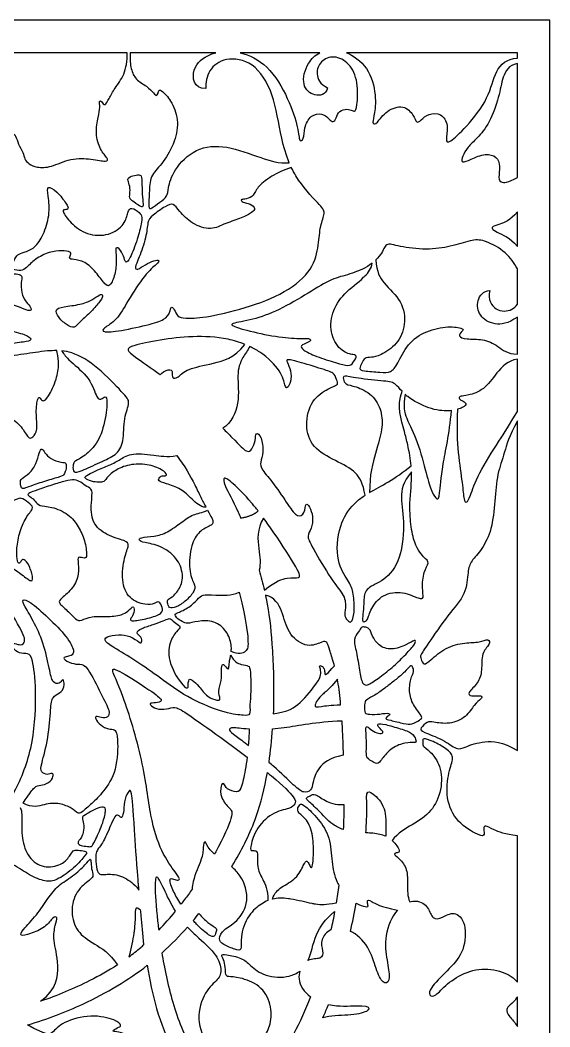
# Model space of a CAD drawing. Header units: millimetres. Extents: x -136 to 133, y -85 to 93.
# Drawn here: x 73.7 to 133.3, y -20.5 to 92.8 of the extents above; entities that cross this region are included whole.
import ezdxf

# ---------------------------------------------------------------- set-up
doc = ezdxf.new("R2010")
doc.units = ezdxf.units.MM
doc.header["$MEASUREMENT"] = 0
doc.layers.add('Default', color=18, linetype='Continuous')

msp = doc.modelspace()

# ---------------------------------------------------------------- linework, layer by layer
at = {"layer": 'Default', "color": 5}
for p, q in [((133.33, 92.79), (-136.32, 92.79)), ((133.33, -72.74), (133.33, 92.79)), ((85.73, 89.12), (72.18, 89.12)), ((95.71, 89.12), (86.1, 89.12)), ((107.43, 89.12), (98.48, 89.12)), ((129.67, 89.12), (110.45, 89.12)), ((129.67, 88.5), (129.67, 89.12)), ((129.67, 75.08), (129.67, 87.9)), ((129.67, 67.34), (129.67, 71.23)), ((129.67, 60.83), (129.67, 64.8)), ((129.67, 55.23), (129.67, 59.39)), ((129.67, 48.77), (129.67, 54.66)), ((129.67, 10.65), (129.67, 47.71)), ((129.67, -15.44), (129.67, 1.05)), ((129.67, -20.43), (129.67, -17.07))]:
    msp.add_line(p, q, dxfattribs=at)
msp.add_arc((92.43, 17.86), 0.199, 223.3035, 4.4498, dxfattribs=at)
for points, degree in [([(72.18, 89.12), (70.27, 87.38), (68.31, 84.58), (67.51, 79.41), (66.89, 76.49), (65.4, 74.15), (64.28, 73.47), (64.8, 72.44), (65.11, 71.28), (64.72, 69.81), (64.31, 69.04), (64.31, 67.72), (64.34, 66.91), (64.92, 67.34), (66.25, 68.78), (67.94, 69), (69.11, 68.45), (69.55, 67.9), (69.92, 68.22), (69.53, 69.07), (69.2, 70.91), (69.45, 73.16), (70.36, 74.17), (70.55, 75.13), (70.85, 74.92), (71.17, 74.29), (71.51, 74.76), (71.5, 76.38), (72.59, 77.91), (72.73, 80.23), (73.22, 79.84), (73.47, 78.84), (74.06, 77.85), (74.18, 77.17), (74.62, 76.62), (75.56, 76.18), (77.09, 76.18), (79.4, 77.31), (81.77, 77.19), (83.55, 76.78), (83.62, 77.22), (82.69, 78.12), (82.12, 80.06), (82.53, 82), (82.71, 83.01), (82.57, 83.78), (82.87, 83.67), (83.22, 83.05), (83.69, 83.93), (84.31, 85.1), (85.47, 86.56), (85.78, 88.18), (85.73, 89.12)], 3), ([(129.67, 87.9), (128.69, 87.73), (127.96, 86.36), (127.66, 84.27), (126.57, 81.16), (125.08, 79.41), (124.05, 78.53), (123.46, 77.4), (123.33, 76.78), (123.98, 76.87), (125.7, 77.76), (127.17, 77.64), (127.75, 76.71), (127.57, 75.32), (127.62, 74.42), (128.61, 74.48), (129.67, 75.08)], 3), ([(104.22, 76.22), (103.37, 75.95), (102.62, 75.58), (102.04, 75.23)], 3), ([(85.94, 74.43), (86.01, 74.2), (86.12, 73.64), (85.98, 72.85), (86.12, 72.55), (87.29, 71.79), (87.57, 71.72), (87.51, 72.47), (87.39, 73.95), (87.43, 75.28), (87.15, 75.4), (86.37, 75.33), (85.72, 74.99), (85.87, 74.65), (85.94, 74.43)], 3), ([(75.45, 65.88), (75.89, 66.19), (76.98, 66.76), (78.45, 66.89), (79.47, 66.72), (79.42, 66.45), (79.11, 65.86), (79.91, 65.91), (81.33, 65.47), (82.55, 64.03), (83.38, 62.85), (83.9, 62.87), (84.46, 64.39), (84.58, 66.03), (84.32, 67.43), (85.05, 66.99), (85.42, 65.94), (85.61, 65.44), (86, 65.75), (86.96, 68.25), (87.38, 70.03), (87.44, 70.61), (87.22, 71.13), (86.18, 71.82), (85.79, 71.24), (85.56, 69.85), (83.78, 68.48), (81.15, 68.57), (79.29, 70), (78.35, 71.39), (78.7, 71.46), (79.2, 71.5), (79, 72.04), (77.83, 73.58), (76.66, 74.25), (76.87, 73.19), (77.07, 70.79), (76.32, 68.6), (75.36, 67.09), (74.03, 66.65), (73.39, 66.4), (73.1, 65.96), (72.63, 64.96), (72.75, 64.73), (73.88, 64.56), (74.32, 64.85), (75.01, 65.56), (75.45, 65.88)], 3), ([(129.67, 71.23), (128.89, 70.25), (127.49, 69.75), (126.66, 69.52), (126.99, 69.02), (128.87, 68.33), (129.67, 67.34)], 3), ([(112.47, 63.97), (112.92, 64.4), (113.26, 64.86), (113.34, 65.46)], 3), ([(72.32, 63.6), (72.24, 63.28), (71.99, 62.24), (71.43, 61.21), (71.84, 60.99), (73.36, 60.63), (74.49, 60.1), (75, 60.07), (74.9, 60.56), (74.18, 61.25), (73.74, 62.45), (73.86, 63.61), (73.96, 64.04), (73.5, 64.22), (72.59, 64.31), (72.47, 64.12), (72.4, 63.91), (72.32, 63.6)], 3), ([(80.42, 58.83), (80.72, 59.12), (81.6, 59.85), (82.63, 61.08), (83.12, 61.78), (82.81, 62.07), (82.08, 61.47), (80.94, 60.88), (79.01, 60.59), (77.49, 60.39), (77.99, 59.3), (79.03, 58.4), (79.83, 58.1), (80.12, 58.53), (80.42, 58.83)], 3), ([(70.73, 56.07), (71.23, 56.17), (72.65, 56.41), (74.64, 56.63), (75.05, 56.84), (74.46, 57.4), (72.1, 58.01), (70.62, 58.43), (70.41, 58.11), (69.9, 57.07), (69.42, 56.01), (69.61, 55.79), (70.22, 55.97), (70.73, 56.07)], 3), ([(75.17, 40.48), (75.59, 40.62), (76.77, 41.01), (78.52, 41.5), (78.67, 41.72), (78.89, 42.31), (78.93, 43.04), (78.42, 43), (77.05, 43.42), (76.44, 44.15), (76.14, 44.71), (75.81, 44.21), (75.56, 42.87), (74.75, 41.73), (73.75, 41.19), (73.7, 40.79), (73.81, 40.03), (74.26, 40.13), (74.75, 40.33), (75.17, 40.48)], 3), ([(117.71, 42.67), (117.64, 43.39), (117.51, 44.19), (117.33, 45)], 3), ([(91.32, 43.8), (92.21, 42.67), (92.85, 41.51), (93.36, 40.5)], 3), ([(113.04, 39.65), (114.29, 40.38), (115.89, 41.14), (117.71, 42.67)], 3), ([(75.69, 39.96), (76.13, 40.11), (77.26, 40.5), (78.89, 40.98), (79.84, 41.14), (80.52, 40.84), (81.2, 40.3), (81.91, 40.03), (81.68, 38.64), (81.68, 36.21), (83.42, 34.79), (85.69, 34.21), (86.03, 33.81), (85.41, 32.5), (85.05, 29.69), (85.87, 27.64), (87.9, 26.92), (88.85, 27.14), (89.32, 27.54), (89.75, 26.69), (89.8, 26.05), (88.1, 25.45), (86.29, 25.16), (85.98, 25.32), (86.52, 25.92), (86.56, 26.83), (86.29, 26.8), (85.38, 25.82), (83.61, 25.67), (81.69, 25.78), (80.51, 25.2), (80.02, 25.25), (79.02, 26.41), (77.91, 27.27), (78.24, 27.66), (79.72, 28.91), (80.37, 30.45), (80.18, 32.14), (80.21, 32.46), (80.99, 32.21), (81.25, 32.38), (81.03, 34.3), (80.28, 35.81), (79.27, 37.23), (77.13, 38.13), (75.78, 38.1), (75.42, 38.7), (74.89, 39.17), (74.49, 39.34), (74.66, 39.6), (75.26, 39.81), (75.69, 39.96)], 3), ([(94.79, 37.67), (95, 37.29), (95.16, 37.01), (95.27, 36.79)], 3), ([(98.53, 36.78), (99.79, 36.99), (100.5, 37.57)], 2), ([(100.61, 30.91), (100.83, 30.16), (101.02, 29.41), (101.19, 28.67)], 3), ([(117.1, 21.44), (116.69, 21.02), (115.86, 20.16), (114.1, 18.8), (112.81, 17.9), (112.2, 18), (111.9, 19.57), (111.57, 21.78), (111.15, 23.21), (111.86, 24.04), (112.13, 24.55), (112.41, 24.53), (113.07, 24.42), (113.29, 23.56), (113.99, 22.4), (115.48, 21.85), (117.27, 22.53), (118.2, 23.19), (118.29, 22.71), (117.5, 21.87), (117.1, 21.44)], 3), ([(115, 17.84), (115.34, 18.1), (116.01, 18.62), (117.02, 19.48), (117.65, 20.23), (117.87, 20.12), (118.09, 19.56), (117.63, 18.78), (117.44, 17.03), (117.98, 15.59), (119.11, 14.36), (118.74, 14.09), (117.75, 13.51), (117.07, 13.61), (115.16, 14.09), (114.79, 14.19), (114.96, 14.45), (115.4, 14.64), (115.19, 14.91), (113.86, 14.65), (112.73, 14.73), (112.46, 14.82), (112.46, 16.14), (112.66, 16.32), (113.95, 17.05), (114.66, 17.57), (115, 17.84)], 3), ([(109.41, 18.65), (109.11, 18.27), (108.85, 17.98), (108.64, 17.76)], 3), ([(112.64, 12.6), (112.66, 12.28), (112.69, 11.48), (112.65, 10.09), (112.73, 9.74), (113.83, 9.07), (114.18, 9.28), (115.15, 10.69), (116.76, 11.52), (117.94, 11.52), (118.3, 11.52), (118.25, 11.85), (117.95, 12.59), (116.57, 13.07), (114.69, 13.62), (113.81, 13.69), (114.05, 13.23), (114.66, 12.71), (114.44, 12.51), (113.64, 12.62), (112.92, 13.23), (112.57, 13.43), (112.62, 12.93), (112.64, 12.6)], 3), ([(99.41, 11.2), (99.46, 11.78), (99.5, 12.4), (99.52, 13.03)], 3), ([(110.13, 4.55), (110.13, 3.64), (110.12, 2.7), (110.08, 1.74)], 3), ([(80.52, 0.77), (80.62, 0.92), (80.87, 1.39), (80.87, 2.44), (80.62, 3.1), (80.84, 3.31), (82.27, 4.13), (83.15, 4.37), (83.41, 3.98), (83, 2.36), (82.02, 0.24), (81.73, -0.24), (81.34, -0.17), (80.48, -0.07), (80.16, 0.17), (80.3, 0.52), (80.43, 0.62), (80.52, 0.77)], 3), ([(87.07, -5.09), (87.03, -4.66), (87, -4.25), (86.97, -3.86)], 3), ([(109.58, -4.52), (109.49, -5.19), (109.39, -5.86), (109.28, -6.54)], 3), ([(101.59, -6.25), (101.1, -6.45), (100.6, -6.77), (100.17, -7.16)], 3), ([(103.89, -6.04), (103.25, -5.96), (102.67, -5.95), (102.1, -6.09)], 3), ([(110.88, -9.72), (111.11, -8.7), (111.33, -7.62), (111.52, -6.55)], 3), ([(87.32, -7.95), (87.3, -7.73), (87.28, -7.5), (87.26, -7.28)], 3), ([(89.3, -9.59), (89.95, -8.9), (90.58, -8.18), (91.18, -7.45)], 3), ([(93.18, -8.48), (93.4, -8.22), (93.62, -7.96), (93.83, -7.7)], 3), ([(109.1, -7.49), (108.98, -8.18), (108.84, -8.86), (108.68, -9.54)], 3), ([(87.64, -11.2), (87.52, -10.04), (87.42, -8.96), (87.32, -7.95)], 3), ([(89.68, -12.12), (90.72, -11.19), (91.67, -10.21), (92.54, -9.23)], 3)]:
    msp.add_open_spline(points, degree=degree, dxfattribs=at)
for points, knots in [([(86.1, 89.12), (86.04, 88.35), (86.16, 87.25), (86.66, 86.08), (87.99, 85.37), (88.81, 84.49), (89.05, 84.23), (89.24, 84.53), (89.29, 85), (89.65, 84.85), (90.64, 83.87), (91.62, 81.62), (91.18, 79.16), (89.84, 76.69), (88.35, 75.41), (88.25, 73.67), (88.13, 71.5), (88.41, 71.58), (89.44, 72.29), (90.33, 73.01), (90.31, 73.72), (90.87, 75.89), (93.39, 78.5), (96.88, 78.79), (100.74, 77.28), (102.85, 76.66), (104, 76.73)], [1649.349465, 1649.349465, 1649.349465, 1649.349465, 1651.151374, 1652.953284, 1654.755193, 1656.557103, 1658.359012, 1660.160922, 1661.962831, 1663.764741, 1665.56665, 1667.36856, 1669.170469, 1670.972379, 1672.774288, 1674.576198, 1676.378108, 1678.180017, 1679.981927, 1681.783836, 1683.585746, 1685.387655, 1687.189565, 1688.991474, 1690.793384, 1692.380683, 1692.380683, 1692.380683, 1692.380683]), ([(94.6, 85.1), (93.19, 85.09), (92.88, 87.5), (94.42, 88.7), (95.51, 89.07), (95.71, 89.12)], [1635.516765, 1635.516765, 1635.516765, 1635.516765, 1637.418595, 1639.320426, 1639.736909, 1639.736909, 1639.736909, 1639.736909]), ([(104, 76.73), (103.64, 77.59), (102.94, 80.01), (102.3, 84.7), (99.95, 88.23), (96.73, 88.64), (94.81, 87.25), (94.56, 85.7), (94.6, 85.1)], [1624.570762, 1624.570762, 1624.570762, 1624.570762, 1625.788334, 1627.73402, 1629.679706, 1631.625392, 1633.571079, 1635.516765, 1635.516765, 1635.516765, 1635.516765]), ([(98.48, 89.12), (99.5, 88.87), (101.77, 87.73), (103.97, 83.89), (105.08, 80.46), (105.08, 78.99), (105.67, 79.36), (105.63, 80.65), (106.37, 82.16), (107.74, 82.35), (108.43, 81.73), (108.8, 81.29), (109.25, 81.52), (109.42, 82.44), (110.29, 82.84), (111.04, 82.68), (111.33, 82.44), (111.64, 82.87), (111.8, 85.87), (110.8, 88), (109.02, 88.89), (107.46, 88.22), (106.91, 86.8), (107.44, 85.59), (108.31, 85.18)], [238.987768, 238.987768, 238.987768, 238.987768, 240.686928, 242.588758, 244.490589, 246.392419, 248.29425, 250.19608, 252.097911, 253.999741, 255.901571, 257.803402, 259.705232, 261.607063, 263.508893, 265.410724, 267.312554, 269.214385, 271.116215, 273.018046, 274.919876, 276.821707, 278.723537, 280.625368, 280.625368, 280.625368, 280.625368]), ([(108.31, 85.18), (108.08, 84.35), (106.83, 84.13), (105.29, 85.34), (105.88, 87.86), (106.92, 88.85), (107.43, 89.12)], [280.625368, 280.625368, 280.625368, 280.625368, 282.693753, 284.762139, 286.830525, 288.312404, 288.312404, 288.312404, 288.312404]), ([(110.45, 89.12), (110.52, 89.09), (111.47, 88.67), (113.19, 87.22), (113.85, 83.81), (113.48, 81.8), (113.33, 81.09), (113.81, 81.03), (114.91, 82.69), (116.9, 83.31), (118.07, 82.06), (118.29, 81.13), (118.79, 81.49), (119.63, 82.31), (121.14, 82.34), (121.96, 81.02), (121.56, 79.14), (121.92, 78.89), (123.85, 80.61), (126.58, 84.09), (127.11, 87.2), (128.45, 88.45), (129.67, 88.5)], [247.399542, 247.399542, 247.399542, 247.399542, 247.566815, 249.635201, 251.703586, 253.771972, 255.840358, 257.908743, 259.977129, 262.045514, 264.1139, 266.182286, 268.250671, 270.319057, 272.387442, 274.455828, 276.524214, 278.592599, 280.660985, 282.72937, 284.797756, 286.866142, 286.866142, 286.866142, 286.866142]), ([(102.04, 75.23), (101.85, 75.11), (100.9, 74.49), (100.22, 73.69), (99.88, 72.86), (98.89, 72.62), (98.5, 72.64), (98.66, 72.28), (99.66, 72.15), (100.26, 71.55), (99.85, 71.22), (98.74, 70.5), (96.76, 69.97), (95.25, 69.08), (92.99, 69.83), (91.54, 71.37), (90.94, 72.25), (90.18, 71.94), (88.44, 70.75), (88.04, 70.16), (87.93, 68.42), (87.06, 65.92), (86.52, 64.91), (86.86, 64.63), (87.79, 65.31), (88.81, 65.77), (89.42, 65.85), (89.19, 65.4), (87.8, 64.32), (85.71, 61.06), (84.61, 58.99), (82.94, 58.08), (82.96, 57.68), (84.33, 57.7), (88.25, 58.52), (90.04, 59.09), (90.61, 59.92), (90.64, 60.66), (91.06, 60.3), (91.38, 59.41), (92.18, 59.24), (94.22, 59.24), (99.06, 60.35), (103.7, 62.09), (106.76, 64.76), (107.33, 67.57), (107.44, 69.71), (108.12, 71.17), (107.59, 71.87), (105.24, 74.28), (104.38, 75.89), (104.22, 76.22)], [188.856517, 188.856517, 188.856517, 188.856517, 189.274857, 191.220543, 193.166229, 195.111915, 197.057601, 199.003287, 200.948973, 202.89466, 204.840346, 206.786032, 208.731718, 210.677404, 212.62309, 214.568776, 216.514462, 218.460149, 220.405835, 222.351521, 224.297207, 226.242893, 228.188579, 230.134265, 232.079951, 234.025638, 235.971324, 237.91701, 239.862696, 241.808382, 243.754068, 245.699754, 247.645441, 249.591127, 251.536813, 253.482499, 255.428185, 257.373871, 259.319557, 261.265243, 263.21093, 265.156616, 267.102302, 269.047988, 270.993674, 272.93936, 274.885046, 276.830732, 278.776419, 280.722105, 281.20752, 281.20752, 281.20752, 281.20752]), ([(129.67, 64.8), (129.34, 65.48), (128.28, 66.85), (126.03, 68.04), (124.73, 68.15), (122.49, 67.38), (119.89, 66.91), (116.55, 67.21), (114.84, 67.86), (114.65, 66.89), (114.01, 66.09), (113.75, 65.84)], [1580.244833, 1580.244833, 1580.244833, 1580.244833, 1582.016846, 1584.171098, 1586.32535, 1588.479602, 1590.633854, 1592.788106, 1594.942358, 1597.09661, 1598.140697, 1598.140697, 1598.140697, 1598.140697]), ([(113.75, 65.84), (113.83, 64.43), (114.59, 63.1), (116.81, 61.2), (117.15, 58.49), (116.24, 56.3), (114.14, 54.99), (113.21, 54.83), (112.44, 54.83), (112.19, 54.22), (111.85, 53.53), (112.13, 53.34), (114.39, 53.15), (115.44, 53.12), (116.13, 53.97), (117.26, 56.43), (119.39, 57.89), (121.97, 58.41), (123.73, 58.1), (123.52, 57.85), (122.9, 57.23), (123.87, 56.86), (125.78, 56.96), (127.51, 56.21), (128.55, 55.2), (129.67, 55.23)], [1598.140697, 1598.140697, 1598.140697, 1598.140697, 1599.652721, 1601.416386, 1603.180051, 1604.943717, 1606.707382, 1608.471047, 1610.234712, 1611.998378, 1613.762043, 1615.525708, 1617.289374, 1619.053039, 1620.816704, 1622.58037, 1624.344035, 1626.1077, 1627.871365, 1629.635031, 1631.398696, 1633.162361, 1634.926027, 1636.689692, 1638.453357, 1638.453357, 1638.453357, 1638.453357]), ([(113.34, 65.46), (113.17, 65.33), (112.33, 64.72), (110.43, 64.08), (108.61, 63.67), (105.85, 61.86), (102.33, 59.89), (99.49, 58.95), (96.96, 58.66), (98.19, 58.13), (101.71, 57.28), (104.8, 56.91), (106.41, 57.06), (106.49, 56.65), (105.29, 56.24), (105.28, 55.88), (106.41, 55.16), (108.8, 54.37), (110.55, 53.88), (111.03, 53.98), (111.68, 55.01), (111.32, 55.16), (109.93, 55.37), (108.55, 57.32), (108.71, 59.88), (110.06, 62.08), (111.76, 63.28), (112.44, 63.93), (112.47, 63.97)], [189.194548, 189.194548, 189.194548, 189.194548, 189.781358, 191.935609, 194.089861, 196.244113, 198.398365, 200.552617, 202.706869, 204.861121, 207.015372, 209.169624, 211.323876, 213.478128, 215.63238, 217.786632, 219.940884, 222.095135, 224.249387, 226.403639, 228.557891, 230.712143, 232.866395, 235.020647, 237.174898, 239.32915, 241.483402, 241.609547, 241.609547, 241.609547, 241.609547]), ([(129.67, 59.39), (128.63, 58.63), (126.92, 58.41), (125.32, 59.5), (124.99, 61.25), (125.84, 62.36), (126.56, 62.36)], [1642.614907, 1642.614907, 1642.614907, 1642.614907, 1644.770473, 1647.216933, 1649.663392, 1652.109852, 1652.109852, 1652.109852, 1652.109852]), ([(126.56, 62.36), (126.34, 61.31), (127.12, 60.01), (128.86, 59.97), (129.5, 60.59), (129.67, 60.83)], [1570.98681, 1570.98681, 1570.98681, 1570.98681, 1573.141062, 1575.295314, 1576.266501, 1576.266501, 1576.266501, 1576.266501]), ([(98.98, 56.31), (98.38, 56.55), (96.46, 57.14), (93.05, 57.28), (89.41, 56.83), (86.1, 56.12), (85.74, 55.79), (86, 55.29), (88.02, 53.96), (89.39, 52.96), (89.46, 52.9)], [65.292209, 65.292209, 65.292209, 65.292209, 66.327867, 68.425666, 70.523465, 72.621264, 74.719063, 76.816862, 78.914661, 79.033765, 79.033765, 79.033765, 79.033765]), ([(77.81, 55.62), (77.46, 55.62), (76.22, 55.55), (74.15, 55.19), (71.24, 54.87), (69.54, 54.16), (69.52, 53.67), (69.52, 53.22), (69.51, 52.79), (69.5, 52.35), (69.46, 51.08), (69.33, 49.86), (69.72, 49.47), (70.27, 48.92), (70.52, 48.58), (72.34, 48.34), (73.96, 47.06), (74.62, 45.63), (75.11, 45.84), (75.72, 46.57), (75.42, 48.7), (75.69, 50.47), (75.96, 50.32), (76.26, 49.8), (76.81, 50.25), (77.82, 52.33), (78.02, 53.59), (78.02, 54.12)], [111.210228, 111.210228, 111.210228, 111.210228, 111.600866, 112.600866, 113.600866, 114.600866, 115.600866, 116.600866, 116.600866, 116.600866, 117.600866, 118.600866, 119.600866, 120.600866, 121.600866, 122.600866, 123.600866, 124.600866, 125.600866, 126.600866, 127.600866, 128.600866, 129.600866, 130.600866, 131.600866, 132.600866, 133.457558, 133.457558, 133.457558, 133.457558]), ([(78.02, 54.12), (78.02, 54.21), (78, 54.79), (77.87, 55.3), (77.81, 55.62)], [133.4575585, 133.4575585, 133.4575585, 133.4575585, 133.6008661, 134.4105166, 134.4105166, 134.4105166, 134.4105166]), ([(79.36, 54.42), (79.38, 54.4), (79.94, 53.89), (81.66, 52.56), (82.33, 50.02), (82.96, 50.15), (83.38, 50.63), (83.57, 49.6), (83.03, 46.4), (81.81, 44.34), (80.16, 43.3), (79.74, 43.1), (79.63, 42.71), (79.63, 41.8), (80.42, 42), (82.77, 43.07), (84.54, 43.85), (85.4, 45.2), (85.33, 48.17), (86.17, 49.86), (85.46, 50.62), (82.45, 53.84), (80.06, 55.3), (78.76, 55.55), (78.39, 55.59)], [63.904253, 63.904253, 63.904253, 63.904253, 63.952034, 64.952034, 65.952034, 66.952034, 67.952034, 68.952034, 69.952034, 70.952034, 71.952034, 72.952034, 73.952034, 74.952034, 75.952034, 76.952034, 77.952034, 78.952034, 79.952034, 80.952034, 81.952034, 82.952034, 83.952034, 84.35088, 84.35088, 84.35088, 84.35088]), ([(78.39, 55.59), (78.4, 55.56), (78.61, 55.24), (78.86, 54.89), (79.36, 54.42)], [84.35088, 84.35088, 84.35088, 84.35088, 84.428051, 85.38027, 85.38027, 85.38027, 85.38027]), ([(89.46, 52.9), (90.01, 53.43), (90.7, 53.52), (90.87, 53.23), (90.75, 52.46), (91.42, 52.49), (92.44, 53.61), (95.19, 54.07), (97.79, 54.79), (98.98, 56.31)], [79.033765, 79.033765, 79.033765, 79.033765, 80.855307, 82.676848, 84.49839, 86.319931, 88.141473, 89.963014, 91.636797, 91.636797, 91.636797, 91.636797]), ([(99.54, 56.07), (99.33, 55.63), (98.56, 54.63), (98.03, 53.02), (98.52, 49.72), (97.46, 47.49), (96.51, 46.88)], [497.903061, 497.903061, 497.903061, 497.903061, 499.775548, 502.560589, 505.345631, 508.130673, 508.130673, 508.130673, 508.130673]), ([(112.53, 39.34), (112.29, 40.7), (111.61, 42.03), (109.23, 43.21), (106.5, 44.64), (105.72, 47.22), (106.42, 50.1), (108.54, 51.46), (109.51, 51.74), (109.4, 52.11), (109.14, 53.03), (108.31, 53.36), (105.08, 54.36), (103.66, 54.7), (103.69, 54.39), (104.24, 53.39), (104.2, 52.04), (103.73, 51.3), (103.53, 51.52), (103.15, 53.22), (101.41, 55.07), (99.94, 55.88), (99.54, 56.07)], [457.510158, 457.510158, 457.510158, 457.510158, 459.411758, 461.509557, 463.607356, 465.705155, 467.802954, 469.900753, 471.998552, 474.096351, 476.19415, 478.291949, 480.389748, 482.487548, 484.585347, 486.683146, 488.780945, 490.878744, 492.976543, 495.074342, 497.172141, 497.903061, 497.903061, 497.903061, 497.903061]), ([(129.67, 54.66), (128.6, 54.5), (127.25, 53.05), (125.97, 51.16), (123.99, 50.52), (123.23, 50.52), (123.06, 50.28), (123.36, 49.98), (124.04, 49.7), (123.74, 49.3), (123.14, 49.07), (122.94, 49.01)], [1413.220483, 1413.220483, 1413.220483, 1413.220483, 1415.037787, 1416.855091, 1418.672395, 1420.489699, 1422.307003, 1424.124307, 1425.941611, 1427.758916, 1428.513706, 1428.513706, 1428.513706, 1428.513706]), ([(116.69, 51.04), (116.41, 51.33), (115.84, 52.04), (115.05, 52.15), (111.38, 52.5), (110.06, 52.88), (110.06, 52.45), (110.25, 51.77), (111.38, 51.66), (113.41, 50.72), (114.45, 48.8), (114.51, 46.79), (113.8, 44.45), (113.01, 41.65), (113.04, 39.65)], [134.503856, 134.503856, 134.503856, 134.503856, 135.61286, 137.430164, 139.247468, 141.064772, 142.882076, 144.69938, 146.516684, 148.333989, 150.151293, 151.968597, 153.785901, 155.468531, 155.468531, 155.468531, 155.468531]), ([(117.33, 45), (117.22, 45.51), (116.74, 47.47), (116.07, 49.27), (116.69, 51.04)], [131.678551, 131.678551, 131.678551, 131.678551, 132.418102, 134.503856, 134.503856, 134.503856, 134.503856]), ([(117.03, 50.7), (116.78, 49.34), (117.19, 47.84), (118.46, 45.56), (119.46, 41.5), (120.05, 39.63), (120.69, 38.74), (120.92, 39.14), (121.11, 42.28), (122.01, 46.17), (122.26, 48.87)], [102.661062, 102.661062, 102.661062, 102.661062, 105.088158, 108.082104, 111.07605, 114.069995, 117.063941, 120.057887, 123.051832, 125.871371, 125.871371, 125.871371, 125.871371]), ([(122.26, 48.87), (122.16, 48.86), (121.42, 48.79), (119.8, 48.99), (117.82, 50.02), (117.12, 50.61), (117.03, 50.7)], [98.413616, 98.413616, 98.413616, 98.413616, 98.729003, 100.546307, 102.363611, 102.661062, 102.661062, 102.661062, 102.661062]), ([(122.94, 49.01), (122.82, 46.85), (122.98, 43.89), (123.52, 40.53), (123.63, 38.68), (123.97, 38.46), (124.3, 39.01), (125.19, 41.66), (127.56, 45.39), (128.8, 47.28), (129.67, 48.77)], [1383.277393, 1383.277393, 1383.277393, 1383.277393, 1386.173451, 1389.260367, 1392.347282, 1395.434197, 1398.521112, 1401.608027, 1404.694942, 1407.324495, 1407.324495, 1407.324495, 1407.324495]), ([(129.67, 47.71), (128.7, 45.96), (128.19, 43.86), (127.39, 41.84), (127.14, 38.72), (126.84, 35.44), (125.68, 33.2), (124.41, 31.9), (124.08, 30.93), (123.97, 28.17), (121.95, 26.06), (119.41, 22.31), (118.71, 21.31), (118.79, 21.01), (119.13, 20.14), (119.8, 20.71), (121.57, 22.28), (123.88, 22.81), (125.44, 22.75), (126.49, 23.29), (126.66, 22.58), (125.58, 21.65), (125.73, 19.58), (125.31, 18.2), (124.01, 17.1), (124.35, 16.68), (125.78, 16.89), (125.66, 16.43), (124.82, 15.87), (123.98, 14.36), (122.04, 13.52), (120.02, 13.85), (119.6, 13.94), (118.67, 13.09), (118.87, 12.76), (121.4, 11.88), (122.88, 10.62), (123.67, 10.99), (125.86, 11.78), (127.98, 11.64), (129.67, 10.65)], [324.071736, 324.071736, 324.071736, 324.071736, 325.643081, 327.515848, 329.388616, 331.261383, 333.134151, 335.006918, 336.879686, 338.752453, 340.625221, 342.497988, 344.370756, 346.243523, 348.116291, 349.989058, 351.861826, 353.734593, 355.607361, 357.480128, 359.352896, 361.225663, 363.098431, 364.971198, 366.843965, 368.716733, 370.5895, 372.462268, 374.335035, 376.207803, 378.08057, 379.953338, 381.826105, 383.698873, 385.57164, 387.444408, 389.317175, 391.189943, 393.06271, 394.935478, 394.935478, 394.935478, 394.935478]), ([(96.51, 46.88), (96.9, 46.5), (98.34, 45.05), (99.28, 44.03), (99.79, 44.48), (100.24, 45.51), (100.16, 46.5), (100.91, 46.02), (101.11, 44.09), (100.7, 43.02), (100.8, 42.31), (102.26, 40.69), (103.95, 38.1), (104.96, 36.74), (105.77, 37.29), (105.83, 38.61), (106.24, 38.1), (106.74, 36.98), (106.5, 35.52), (105.93, 34.81), (106.44, 33.74), (108.82, 29.63), (110.31, 28.04), (110.37, 26.6), (110.12, 25.77), (110.68, 25.09), (111.09, 24.99), (111.4, 26.53), (111.19, 28.59), (110.74, 29.67), (109.24, 31.69), (109.42, 35.65), (110.58, 37.65), (111.33, 38.39)], [393.802183, 393.802183, 393.802183, 393.802183, 394.46591, 396.56371, 398.661509, 400.759308, 402.857107, 404.954906, 407.052705, 409.150504, 411.248303, 413.346102, 415.443901, 417.5417, 419.6395, 421.737299, 423.835098, 425.932897, 428.030696, 430.128495, 432.226294, 434.324093, 436.421892, 438.519691, 440.61749, 442.715289, 444.813089, 446.910888, 449.008687, 451.106486, 453.204285, 455.302084, 456.817627, 456.817627, 456.817627, 456.817627]), ([(94.61, 38), (93.99, 38), (92.94, 38.99), (91.87, 40.09), (90.01, 40.7), (89.16, 40.94), (89.38, 41.42), (89.78, 41.57), (90.28, 41.5), (90.09, 41.99), (88.51, 42.79), (86.47, 42.94), (84.63, 42.37), (83.48, 41.41), (83.16, 40.81), (82.54, 40.79), (81.75, 40.86), (80.85, 41.28), (81.09, 41.53), (82.03, 42.01), (83.58, 42.68), (84.9, 43.25), (85.95, 44.1), (88.38, 43.95), (90.19, 43.62), (91.32, 43.8)], [101.650652, 101.650652, 101.650652, 101.650652, 102.953716, 104.352172, 105.750628, 107.149083, 108.547539, 109.945995, 111.344451, 112.742906, 114.141362, 115.539818, 116.938274, 118.336729, 119.735185, 121.133641, 122.532097, 123.930552, 125.329008, 126.727464, 128.12592, 129.524375, 130.922831, 132.321287, 133.283805, 133.283805, 133.283805, 133.283805]), ([(117.76, 41.96), (116.78, 40.81), (116.43, 39.06), (117.06, 36.2), (116.47, 31.51), (114.32, 29.5), (112.47, 28.9), (112.38, 27.37), (112.33, 26.24), (112.18, 25.18), (112.36, 25.09), (112.83, 25.2), (113.09, 26.53), (114.45, 28.28), (116.8, 28.58), (118.75, 27.61), (119.16, 27.75), (118.93, 28.78), (119.09, 30.83), (119.84, 31.81), (119.25, 32.21), (118.03, 33.68), (117.7, 35.87), (117.63, 36.68)], [99.973706, 99.973706, 99.973706, 99.973706, 102.087867, 104.365112, 106.642356, 108.919601, 111.196846, 113.47409, 115.751335, 118.02858, 120.305824, 122.583069, 124.860314, 127.137559, 129.414803, 131.692048, 133.969293, 136.246537, 138.523782, 140.801027, 143.078272, 145.355516, 146.656275, 146.656275, 146.656275, 146.656275]), ([(117.63, 36.68), (117.58, 37.29), (117.53, 39.31), (117.81, 40.68), (117.76, 41.96)], [146.656275, 146.656275, 146.656275, 146.656275, 147.632761, 149.879017, 149.879017, 149.879017, 149.879017]), ([(100.5, 37.57), (100.24, 37.9), (99.2, 39.18), (97.47, 40.9), (96.56, 41.49), (96.56, 40.67), (97.73, 38.61), (98.44, 37.01), (98.53, 36.78)], [67.065165, 67.065165, 67.065165, 67.065165, 68.484646, 72.979695, 77.474744, 81.969793, 86.464842, 87.185021, 87.185021, 87.185021, 87.185021]), ([(93.36, 40.5), (93.61, 39.99), (94.07, 39.02), (94.44, 38.31), (94.61, 38)], [100.518638, 100.518638, 100.518638, 100.518638, 101.062139, 101.650652, 101.650652, 101.650652, 101.650652]), ([(68.36, 33.27), (69.4, 32.87), (72.17, 31.7), (74.1, 30.28), (74.94, 29.57), (75.23, 29.86), (74.73, 31.56), (74.07, 32.25), (73.8, 32), (73.65, 31.6), (73.36, 31.78), (73.26, 33.11), (73.54, 35.02), (74.34, 36.94), (75.25, 37.88), (74.92, 38.33), (73.88, 39.08), (73.5, 38.98), (72.25, 38.49), (71.54, 37.99), (70.94, 37.51), (71.04, 37.13), (71.8, 37.08), (71.91, 36.78), (71.57, 36.63), (70.16, 36.49), (69.05, 36.15), (68.58, 35.96)], [136.951722, 136.951722, 136.951722, 136.951722, 137.445396, 138.445396, 139.445396, 140.445396, 141.445396, 142.445396, 143.445396, 144.445396, 145.445396, 146.445396, 147.445396, 148.445396, 149.445396, 150.445396, 151.445396, 152.445396, 153.445396, 154.445396, 155.445396, 156.445396, 157.445396, 158.445396, 159.445396, 160.445396, 161.199389, 161.199389, 161.199389, 161.199389]), ([(111.33, 38.39), (111.62, 38.68), (112.01, 39), (112.46, 39.3), (112.53, 39.34)], [456.8176273, 456.8176273, 456.8176273, 456.8176273, 457.3998831, 457.5101585, 457.5101585, 457.5101585, 457.5101585]), ([(93.09, 33.86), (93.07, 33.79), (92.81, 32.96), (92.63, 30.76), (93.32, 29.33), (93.49, 28.75), (92.56, 27.61), (91.52, 26.85), (90.51, 26.51), (90.31, 27.14), (90.21, 27.62), (90.74, 27.79), (91.73, 28.8), (92.15, 30.39), (91.41, 32.32), (89.52, 33.73), (87.5, 34.02), (87.06, 34.27), (87.1, 34.62), (88.85, 34.68), (90.21, 35.11), (91.93, 36.33), (93.08, 37.22), (94.2, 37.38), (94.79, 37.67)], [119.451249, 119.451249, 119.451249, 119.451249, 119.589735, 121.219824, 122.849912, 124.48, 126.110089, 127.740177, 129.370266, 131.000354, 132.630442, 134.260531, 135.890619, 137.520707, 139.150796, 140.780884, 142.410972, 144.041061, 145.671149, 147.301238, 148.931326, 150.561414, 152.191503, 153.730207, 153.730207, 153.730207, 153.730207]), ([(95.27, 36.79), (95.47, 36.36), (95.43, 35.97), (94.03, 35.52), (93.32, 34.54), (93.09, 33.86)], [114.69947, 114.69947, 114.69947, 114.69947, 116.329559, 117.959647, 119.451249, 119.451249, 119.451249, 119.451249]), ([(101.1, 36.78), (100.31, 35.53), (100.58, 33.13), (100.79, 31.63), (100.61, 30.91)], [140.852069, 140.852069, 140.852069, 140.852069, 142.053994, 143.243563, 143.243563, 143.243563, 143.243563]), ([(101.19, 28.67), (102.49, 29.73), (103.95, 30.15), (105.24, 29.97), (105.24, 30.59), (102.74, 34.49), (101.47, 36.28), (101.1, 36.78)], [145.250657, 145.250657, 145.250657, 145.250657, 149.538731, 154.03378, 158.528829, 163.023879, 165.020151, 165.020151, 165.020151, 165.020151]), ([(68.3, 0.82), (69.15, 1.37), (70.63, 2.57), (73.35, 6), (75.33, 11.52), (75.54, 17.73), (75.08, 21.18), (74.63, 21.59), (73.56, 21.49), (72.85, 22.2), (72.7, 22.67), (73.05, 22.71), (73.8, 22.42), (74.33, 22.81), (74.06, 23.93), (71.2, 28.52), (67.71, 30.93), (65.82, 31.66), (64.42, 31.91), (65.24, 30.72), (67.02, 29.04), (67.65, 27.12), (68.17, 26.38), (68.96, 25.59), (69.07, 24.6), (68.82, 24.39), (68.4, 25.06), (67.46, 25.11), (67.06, 24.38), (66.55, 22.67), (65.91, 21.76)], [367.252734, 367.252734, 367.252734, 367.252734, 369.430527, 371.880623, 374.330718, 376.780814, 379.230909, 381.681005, 384.1311, 386.581196, 389.031291, 391.481387, 393.931482, 396.381578, 398.831674, 401.281769, 403.731865, 406.18196, 408.632056, 411.082151, 413.532247, 415.982342, 418.432438, 420.882533, 423.332629, 425.782724, 428.23282, 430.682915, 433.133011, 435.16844, 435.16844, 435.16844, 435.16844]), ([(97.46, 21.75), (97.47, 21.89), (97.5, 22.46), (97.23, 23.65), (96.03, 25.09), (94.06, 25.33), (92.61, 24.85), (92.13, 25.02), (91.4, 25.45), (91.06, 25.9), (91.19, 26.03), (92.56, 26.58), (93.73, 27.64), (94.17, 28.24), (95.39, 28.09), (97.47, 28.06), (98.37, 28.43)], [64.427463, 64.427463, 64.427463, 64.427463, 64.857064, 66.235821, 67.614578, 68.993334, 70.372091, 71.750848, 73.129604, 74.508361, 75.887118, 77.265874, 78.644631, 80.023388, 81.402145, 82.722939, 82.722939, 82.722939, 82.722939]), ([(98.37, 28.43), (99.2, 24.93), (99.42, 22.56), (99.28, 21.73), (98.29, 21.39), (97.46, 21.75)], [82.722939, 82.722939, 82.722939, 82.722939, 85.856639, 89.628247, 93.399854, 93.399854, 93.399854, 93.399854]), ([(74.63, 5.6), (75.03, 6.17), (75.49, 6.74), (76.17, 6.67), (77.2, 7.12), (77.51, 7.94), (77.27, 8.15), (76.82, 7.84), (75.97, 8.18), (76.03, 8.89), (76.91, 12.01), (77.14, 15.56), (77.26, 16.7), (78.21, 17.08), (78.74, 17.77), (78.59, 18.66), (78.44, 18.63), (78.18, 18.09), (77.36, 18.19), (77.08, 19.27), (76.46, 22.46), (75.35, 24.98), (74.1, 27), (73.86, 27.67), (74.69, 27.53), (76.83, 25.63), (79.07, 23.35), (79.91, 21.7), (79.44, 21.27), (78.88, 21.19), (78.37, 21.02), (79.49, 20.36), (80.47, 20.34), (81.19, 20.26), (82.91, 16.78), (83.88, 14.98), (83.59, 14.31), (82.87, 14.28), (82.13, 14.57), (82.16, 14.1), (82.96, 13.25), (83.92, 13.01), (84.41, 12.98), (84.73, 12.37), (84.65, 8.26), (83.01, 5.89), (81.77, 4.66), (80.53, 3.57), (80.22, 3.5), (79.57, 4.15), (78.17, 4.73), (76.49, 4.68), (75.11, 4.11), (74.02, 4.71)], [202.498288, 202.498288, 202.498288, 202.498288, 203.847411, 205.351727, 206.856042, 208.360358, 209.864674, 211.368989, 212.873305, 214.377621, 215.881936, 217.386252, 218.890568, 220.394883, 221.899199, 223.403515, 224.90783, 226.412146, 227.916462, 229.420777, 230.925093, 232.429409, 233.933724, 235.43804, 236.942356, 238.446671, 239.950987, 241.455303, 242.959618, 244.463934, 245.96825, 247.472565, 248.976881, 250.481197, 251.985512, 253.489828, 254.994144, 256.498459, 258.002775, 259.507091, 261.011406, 262.515722, 264.020038, 265.524353, 267.028669, 268.532985, 270.0373, 271.541616, 273.045932, 274.550247, 276.054563, 277.558879, 278.990383, 278.990383, 278.990383, 278.990383]), ([(101.32, 28.11), (101.34, 27.98), (101.71, 26.21), (102.1, 22.94), (102.28, 17.94), (102.21, 15.21), (102.19, 14.77)], [124.03916, 124.03916, 124.03916, 124.03916, 124.399314, 128.894363, 133.389412, 134.255089, 134.255089, 134.255089, 134.255089]), ([(109.07, 20.16), (108.9, 20.82), (108.4, 22.36), (108.17, 23.05), (107.61, 22.77), (105.83, 22.14), (103.73, 23.84), (103.33, 26.19), (102.36, 27.87), (101.32, 28.11)], [146.990078, 146.990078, 146.990078, 146.990078, 148.587482, 151.450438, 154.313395, 157.176352, 160.039309, 162.902266, 165.480465, 165.480465, 165.480465, 165.480465]), ([(97.4, 21.38), (97.73, 20.65), (98.69, 20.21), (99.47, 20.21), (99.62, 19.77), (99.72, 17.11), (99.5, 15.78), (99.67, 14.54), (99.03, 14.59), (97.03, 14.72), (92.8, 16.38), (89.81, 18.52), (87.07, 20.53), (84.32, 22.16), (83.11, 22.93), (83.3, 23.46), (84.8, 23.69), (86.06, 23.57), (87.27, 22.66), (87.38, 22.76), (87.42, 23.39), (86.61, 23.87), (87.31, 24.39), (88.73, 24.81), (89.89, 25.27), (90.44, 25.5), (90.68, 25.45), (91.17, 24.92), (91.9, 24.57), (91.35, 24.12), (90.47, 22.9), (90.3, 20.54), (91.52, 18.53), (92.29, 17.72)], [249.131074, 249.131074, 249.131074, 249.131074, 250.689869, 252.248664, 253.807459, 255.366254, 256.925049, 258.483844, 260.042639, 261.601434, 263.160229, 264.719024, 266.277819, 267.836614, 269.395409, 270.954204, 272.512999, 274.071794, 275.630589, 277.189383, 278.748178, 280.306973, 281.865768, 283.424563, 284.983358, 286.542153, 288.100948, 289.659743, 291.218538, 292.777333, 294.336128, 295.894923, 297.424702, 297.424702, 297.424702, 297.424702]), ([(92.63, 17.87), (92.61, 18.14), (92.67, 18.73), (92.98, 18.64), (93.86, 17.9), (94.75, 16.57), (96, 16.24), (96.31, 16.32), (95.9, 17.32), (96.41, 18.48), (96.33, 19.72), (96.43, 20.55), (96.91, 19.93), (97.18, 19.72), (97.21, 20.15), (97.27, 20.75), (97.38, 21.24), (97.4, 21.38)], [229.900963, 229.900963, 229.900963, 229.900963, 230.689484, 232.068241, 233.446997, 234.825754, 236.204511, 237.583267, 238.962024, 240.340781, 241.719537, 243.098294, 244.477051, 245.855808, 247.234564, 248.613321, 249.131074, 249.131074, 249.131074, 249.131074]), ([(91.8, -6.67), (91.46, -6.15), (90.85, -5.08), (90.42, -3.72), (90.82, -3.78), (91.4, -4.01), (91.74, -3.87), (91.38, -3.36), (89.56, -0.84), (88.33, 2.94), (87.66, 9.22), (85.1, 17.61), (83.74, 19.96), (84.69, 19.77), (88.66, 17.19), (89.89, 16.23), (89.21, 15.98), (88.22, 16), (88.35, 15.69), (89.21, 15.18), (90.58, 15.34), (91.15, 15.66), (92.74, 14.61), (95.82, 12.45), (98.46, 10.5), (99.26, 9.89)], [130.310654, 130.310654, 130.310654, 130.310654, 132.012611, 134.095482, 136.178353, 138.261225, 140.344096, 142.426967, 144.509839, 146.59271, 148.675581, 150.758453, 152.841324, 154.924195, 157.007067, 159.089938, 161.172809, 163.255681, 165.338552, 167.421423, 169.504295, 171.587166, 173.670037, 175.752909, 176.686266, 176.686266, 176.686266, 176.686266]), ([(102.19, 14.77), (103.88, 14.96), (105.34, 15.98), (107.29, 18.41), (107.58, 19.13), (107.52, 19.82), (107.31, 20.2), (107.54, 20.2), (107.9, 19.97), (108.01, 19.39), (107.97, 19.07), (108.25, 19.19), (109.07, 20.16)], [134.255089, 134.255089, 134.255089, 134.255089, 135.401802, 136.706867, 138.011932, 139.316997, 140.622062, 141.927127, 143.232192, 144.537257, 145.842322, 146.990078, 146.990078, 146.990078, 146.990078]), ([(109.78, 15.77), (109.7, 16.74), (109.59, 17.7), (109.43, 18.57), (109.41, 18.65)], [40.301066, 40.301066, 40.301066, 40.301066, 41.866807, 42.033061, 42.033061, 42.033061, 42.033061]), ([(108.64, 17.76), (108.25, 17.36), (107.47, 16.79), (106.63, 15.5), (107.24, 15.5), (108.66, 15.76), (109.78, 15.77)], [42.745054, 42.745054, 42.745054, 42.745054, 44.021813, 46.435292, 48.848771, 50.70315, 50.70315, 50.70315, 50.70315]), ([(102.11, 13.08), (102.52, 13.11), (104.48, 13.32), (106.99, 13.86), (109.91, 13.98)], [29.201255, 29.201255, 29.201255, 29.201255, 29.880602, 32.229838, 32.229838, 32.229838, 32.229838]), ([(109.91, 13.98), (109.92, 13.71), (109.98, 12.51), (110.03, 11.18), (110.06, 10.09)], [32.229838, 32.229838, 32.229838, 32.229838, 32.61491, 33.924084, 33.924084, 33.924084, 33.924084]), ([(99.52, 13.03), (99.5, 13.03), (98.56, 13.08), (97.53, 13.31), (97.08, 12.95), (97.75, 12.45), (98.86, 11.62), (99.41, 11.2)], [103.156621, 103.156621, 103.156621, 103.156621, 103.198427, 105.660134, 108.121841, 110.583547, 112.492448, 112.492448, 112.492448, 112.492448]), ([(101.71, 9.3), (101.72, 9.31), (101.9, 10.54), (102.02, 11.81), (102.11, 13.08)], [49.072739, 49.072739, 49.072739, 49.072739, 49.085825, 51.604557, 51.604557, 51.604557, 51.604557]), ([(129.67, 1.05), (128.28, 1.18), (126.81, 1.8), (126.03, 2.24), (125.83, 1.93), (126.06, 0.88), (125.14, 1.14), (122.55, 2.75), (121.52, 5.67), (122.03, 8.67), (122.61, 9.93), (121.75, 10.82), (120.12, 11.71), (118.94, 12.1), (119.1, 11.64), (118.9, 11.16), (119.78, 10.65), (121.11, 9.02), (121.24, 6.17), (120.05, 3.69), (118.08, 2.4), (116.22, 1.35), (115.56, 0.51)], [1662.491747, 1662.491747, 1662.491747, 1662.491747, 1664.349764, 1666.207781, 1668.065799, 1669.923816, 1671.781833, 1673.639851, 1675.497868, 1677.355885, 1679.213903, 1681.07192, 1682.929937, 1684.787955, 1686.645972, 1688.503989, 1690.362007, 1692.220024, 1694.078041, 1695.936059, 1697.794076, 1699.395009, 1699.395009, 1699.395009, 1699.395009]), ([(99.26, 9.89), (99.13, 8.85), (98.64, 6.21), (98.15, 5.85), (96.89, 6.28), (96.64, 7.03), (96.26, 6.83), (96.21, 5.27), (97.35, 4.06), (97.8, 3.58), (96.58, 0.79), (95.63, -0.93), (95.58, -1.01)], [176.686266, 176.686266, 176.686266, 176.686266, 177.193395, 178.193395, 179.193395, 180.193395, 181.193395, 182.193395, 183.193395, 184.193395, 185.193395, 185.244176, 185.244176, 185.244176, 185.244176]), ([(110.06, 10.09), (108.47, 9.81), (107.1, 8.6), (106.61, 6.94), (106.52, 6.1), (105.61, 5.8), (104.72, 6.5), (102.87, 8.28), (101.89, 9.15), (101.71, 9.3)], [33.924084, 33.924084, 33.924084, 33.924084, 36.233169, 38.694876, 41.156582, 43.618289, 46.079995, 48.541702, 49.072739, 49.072739, 49.072739, 49.072739]), ([(97.51, -2.45), (97.59, -2.31), (98.74, -0.4), (100.28, 2.67), (101.22, 6.39), (101.53, 8.14)], [222.324127, 222.324127, 222.324127, 222.324127, 222.661781, 227.15683, 230.835299, 230.835299, 230.835299, 230.835299]), ([(101.53, 8.14), (101.68, 8.01), (103.29, 6.71), (104.82, 5.13), (104.66, 4.65), (104.21, 4.08), (102.02, 3.75), (100.05, 1.63), (99.57, -0.5), (99.69, -0.68), (100.31, -0.57), (100.49, -1.01), (100.31, -2.48), (100.91, -3.71), (101.61, -4.97), (101.59, -6.25)], [230.835299, 230.835299, 230.835299, 230.835299, 231.052822, 233.135694, 235.218565, 237.301436, 239.384308, 241.467179, 243.55005, 245.632922, 247.715793, 249.798664, 251.881536, 253.964407, 255.899806, 255.899806, 255.899806, 255.899806]), ([(86.97, -3.86), (86.78, -1.48), (86.47, 3.58), (86.22, 6.33), (85.96, 6.12), (85.43, 5.28), (85.38, 3.79), (85.17, 3), (84.94, 3.18), (84.59, 3.53), (84.16, 2.92), (83.19, 0.46), (82.23, -0.71), (82.22, -1.08), (82.22, -2.59), (82.57, -3.33), (82.96, -3.33), (84.74, -3.2), (86.38, -4.21), (86.92, -4.83), (87.07, -5.09)], [91.206844, 91.206844, 91.206844, 91.206844, 92.155606, 93.902583, 95.64956, 97.396537, 99.143514, 100.89049, 102.637467, 104.384444, 106.131421, 107.878398, 109.625374, 111.372351, 113.119328, 114.866305, 116.613282, 118.360259, 120.107235, 121.185074, 121.185074, 121.185074, 121.185074]), ([(110.08, 1.74), (109.66, 1.88), (108.62, 2.39), (107.2, 4.03), (106.09, 4.98), (105.82, 5.28), (106.31, 5.53), (106.91, 5.86), (107.72, 5.08), (109.13, 4.51), (110.13, 4.55)], [51.36041, 51.36041, 51.36041, 51.36041, 52.266487, 53.778011, 55.289535, 56.801058, 58.312582, 59.824105, 61.335629, 62.502608, 62.502608, 62.502608, 62.502608]), ([(112.62, 1.38), (112.67, 2.15), (112.79, 4.48), (112.57, 6.16), (113.3, 5.94), (114.84, 4.48), (114.92, 2.5), (114.85, 0.98)], [52.713763, 52.713763, 52.713763, 52.713763, 53.770426, 56.390915, 59.011405, 61.631894, 63.806773, 63.806773, 63.806773, 63.806773]), ([(74.02, 4.71), (74.19, 4.96), (74.4, 5.27), (74.58, 5.53), (74.63, 5.6)], [278.9903828, 278.9903828, 278.9903828, 278.9903828, 279.4081685, 279.563361, 279.563361, 279.563361, 279.563361]), ([(102.1, -6.09), (102.34, -5.38), (103.13, -4.64), (104.83, -3.86), (105.68, -2.09), (105.91, -1.69), (106.21, -2.02), (106.39, -2.61), (106.59, -2.5), (106.72, -1.69), (106.75, 0.81), (106.15, 2.8), (104.9, 3.66), (104.92, 4.17), (105.26, 4.71), (105.65, 4.51), (107.33, 2.96), (108.62, 0.91), (108.79, -1.99), (109.05, -3.53), (109.51, -4.4), (109.58, -4.52)], [100.404717, 100.404717, 100.404717, 100.404717, 101.659288, 103.174476, 104.689664, 106.204853, 107.720041, 109.235229, 110.750417, 112.265606, 113.780794, 115.295982, 116.811171, 118.326359, 119.841547, 121.356735, 122.871924, 124.387112, 125.9023, 127.417488, 127.65846, 127.65846, 127.65846, 127.65846]), ([(73.69, 4.23), (73.95, 3.72), (73.83, 2.49), (73.92, 0.14), (74.94, -1.92), (76.88, -2.72), (78.83, -2), (79.56, -0.74), (79.78, -0.54), (80.65, -0.63), (81.27, -0.73), (81.13, -1.12), (79.52, -2.83), (77.8, -4), (76.58, -4.18), (74.76, -3.45), (72.98, -2.1), (70.54, -1.56), (68.15, -1.95), (68.13, -2.17), (68.67, -2.7), (68.23, -2.93), (66.93, -3.07), (65.45, -3.85), (64.47, -3.91), (64.05, -3.78)], [142.14908, 142.14908, 142.14908, 142.14908, 143.468872, 145.02254, 146.576207, 148.129874, 149.683542, 151.237209, 152.790877, 154.344544, 155.898212, 157.451879, 159.005547, 160.559214, 162.112881, 163.666549, 165.220216, 166.773884, 168.327551, 169.881219, 171.434886, 172.988554, 174.542221, 176.095889, 177.322528, 177.322528, 177.322528, 177.322528]), ([(114.85, 0.98), (114.46, 1.16), (113.81, 1.31), (112.89, 1.36), (112.62, 1.38)], [50.942332, 50.942332, 50.942332, 50.942332, 52.197033, 52.713763, 52.713763, 52.713763, 52.713763]), ([(95.58, -1.01), (95.39, -0.86), (94.83, -0.33), (94.47, 0.74), (94.29, -0.22), (94.27, -1.52), (93.26, -3.43), (93.08, -4.68), (93.06, -4.97)], [185.244176, 185.244176, 185.244176, 185.244176, 186.098761, 188.181632, 190.264503, 192.347375, 194.430246, 195.059287, 195.059287, 195.059287, 195.059287]), ([(115.56, 0.51), (115.78, 0.31), (116.28, -0.26), (116.49, -0.84), (116, -0.87), (115.72, -1.02), (116.2, -1.36), (117.28, -2.5), (117.31, -4.03), (117.29, -5.77), (117.56, -6.39)], [1602.628878, 1602.628878, 1602.628878, 1602.628878, 1603.545985, 1605.057508, 1606.569032, 1608.080555, 1609.592079, 1611.103602, 1612.615126, 1613.631838, 1613.631838, 1613.631838, 1613.631838]), ([(76, -17.58), (77.85, -16.22), (78.14, -13.32), (77.34, -10.55), (77.66, -8.93), (77.95, -8.08), (77.43, -7.98), (76.63, -9.3), (74.73, -10.02), (73.62, -10.31), (73.85, -9.64), (75.61, -7.89), (76.83, -5.95), (77.95, -4.51), (79.62, -3.56), (81.17, -2.11), (81.58, -1.46), (81.68, -1.75), (81.7, -2.69), (81.99, -3.5), (81.69, -3.82), (79.95, -5.11), (79.3, -7.53), (80.06, -9.82), (81.79, -10.99), (83.79, -12.15), (84.65, -13.48)], [65.416262, 65.416262, 65.416262, 65.416262, 67.258039, 69.099816, 70.941593, 72.78337, 74.625147, 76.466924, 78.308701, 80.150478, 81.992255, 83.834032, 85.675809, 87.517586, 89.359363, 91.20114, 93.042917, 94.884694, 96.726471, 98.568248, 100.410025, 102.251802, 104.093579, 105.935356, 107.777133, 109.432827, 109.432827, 109.432827, 109.432827]), ([(100.17, -7.16), (99.91, -7.4), (99.04, -8.38), (98.45, -10.51), (98.68, -11.92), (98, -11.8), (96.47, -11.18), (95.96, -10.64), (96.53, -9.44), (98.08, -8.78), (99.61, -6.37), (98.85, -3.76), (97.86, -2.75), (97.51, -2.45)], [201.722127, 201.722127, 201.722127, 201.722127, 202.492032, 204.574903, 206.657774, 208.740646, 210.823517, 212.906388, 214.98926, 217.072131, 219.155002, 221.237874, 222.324127, 222.324127, 222.324127, 222.324127]), ([(91.18, -7.45), (90.65, -6.59), (89.71, -4.56), (89.14, -3.41), (88.8, -3.71), (88.96, -6.77), (89.23, -9.02), (89.3, -9.59)], [-5.273161, -5.273161, -5.273161, -5.273161, -2.824843, -0.016204, 2.792434, 5.601072, 6.505936, 6.505936, 6.505936, 6.505936]), ([(93.06, -4.97), (92.79, -5.36), (92.37, -5.92), (91.94, -6.49), (91.8, -6.67)], [195.0592865, 195.0592865, 195.0592865, 195.0592865, 195.26747, 195.359003, 195.359003, 195.359003, 195.359003]), ([(106.56, -6.59), (105.84, -6.44), (104.86, -6.18), (103.98, -6.05), (103.89, -6.04)], [130.336106, 130.336106, 130.336106, 130.336106, 132.100119, 132.323872, 132.323872, 132.323872, 132.323872]), ([(109.28, -6.54), (108.08, -6.75), (107.52, -6.77), (106.69, -6.62), (106.56, -6.59)], [128.26264, 128.26264, 128.26264, 128.26264, 130.017248, 130.336106, 130.336106, 130.336106, 130.336106]), ([(111.52, -6.55), (111.93, -6.77), (112.84, -7.01), (112.9, -6.86), (112.7, -6.19), (113.03, -6.15), (114.24, -6.96), (116.16, -7.31)], [123.68585, 123.68585, 123.68585, 123.68585, 124.734247, 126.249435, 127.764623, 129.279812, 130.672905, 130.672905, 130.672905, 130.672905]), ([(117.56, -6.39), (117.78, -6.33), (118.67, -6.22), (119.75, -6.99), (120.07, -8.43), (121.21, -8.26), (122.52, -7.32), (123.99, -8.69), (123.74, -11.97), (122.14, -13.84), (119.77, -16.06), (119.7, -17), (120.38, -17.12), (121.23, -16.13), (121.82, -15.63), (122.41, -15.13), (123.91, -14.14), (126.74, -13.75), (128.9, -14.61), (129.52, -15.22), (129.67, -15.44)], [1613.631838, 1613.631838, 1613.631838, 1613.631838, 1614.344249, 1616.518655, 1618.69306, 1620.867465, 1623.041871, 1625.216276, 1627.390682, 1629.565087, 1631.739492, 1633.913898, 1636.088303, 1638.262709, 1638.262709, 1638.262709, 1640.437114, 1642.61152, 1644.785925, 1645.999032, 1645.999032, 1645.999032, 1645.999032]), ([(87.26, -7.28), (87.25, -7.28), (87.18, -7.29), (87.03, -7.14), (86.64, -6.99), (86.66, -7.9), (86.57, -9.79), (86.21, -11.57), (85.95, -12.57)], [73.156661, 73.156661, 73.156661, 73.156661, 73.32291, 75.069887, 76.816864, 78.56384, 80.310817, 82.057794, 82.057794, 82.057794, 82.057794]), ([(93.83, -7.7), (94.15, -8.12), (95.13, -8.99), (95.97, -9.37), (95.69, -9.83), (95.61, -10.37), (95.08, -10.28), (93.96, -9.36), (93.31, -8.63), (93.18, -8.48)], [80.968413, 80.968413, 80.968413, 80.968413, 82.287961, 84.370832, 86.453704, 88.536575, 90.619446, 92.702317, 93.202674, 93.202674, 93.202674, 93.202674]), ([(106.09, -13), (106.46, -12.19), (106.79, -10.18), (108, -8.35), (109.1, -7.49)], [177.99372, 177.99372, 177.99372, 177.99372, 180.575655, 182.845124, 182.845124, 182.845124, 182.845124]), ([(116.16, -7.31), (115.55, -8.03), (114.61, -10.3), (115, -13.06), (115.4, -15.07), (114.82, -15.83), (113.89, -14.62), (113.31, -12.05), (112.04, -10.34), (111.06, -9.8), (110.88, -9.72)], [107.065285, 107.065285, 107.065285, 107.065285, 109.213789, 111.388194, 113.5626, 115.737005, 117.911411, 120.085816, 122.260222, 122.729342, 122.729342, 122.729342, 122.729342]), ([(92.54, -9.23), (92.87, -9.58), (93.96, -10.63), (95.76, -12.15), (96.45, -14.02), (96.1, -15.13), (94.47, -16.31), (93.44, -19.62), (94.7, -22.71), (97.74, -24.66), (99.77, -25.04), (100.8, -25.67), (101.04, -25.25), (100.69, -24.18), (100.84, -22.99), (101.11, -21.66), (101.97, -20.26), (102.04, -17.88), (100.8, -15.71), (98.24, -14.82), (97.05, -14.83), (96.8, -14.66), (96.83, -13.77), (96.61, -12.82), (96.27, -12.33), (96.71, -12.29), (98.75, -12.68), (99.54, -13.48), (101.16, -14.84), (103.66, -14.98), (104.84, -14.44), (105.19, -14.17)], [311.013109, 311.013109, 311.013109, 311.013109, 312.292911, 315.101549, 317.910187, 320.718826, 323.527464, 326.336102, 329.144741, 331.953379, 334.762017, 337.570656, 340.379294, 343.187932, 345.996571, 348.805209, 351.613847, 354.422486, 357.231124, 360.039763, 362.848401, 365.657039, 368.465678, 371.274316, 374.082954, 376.891593, 379.700231, 382.508869, 385.317508, 388.126146, 389.592136, 389.592136, 389.592136, 389.592136]), ([(108.68, -9.54), (108.16, -9.77), (107.43, -10.76), (107.82, -11.92), (107.75, -12.89), (106.57, -12.78), (106.09, -13)], [169.907374, 169.907374, 169.907374, 169.907374, 171.742152, 173.916557, 176.090963, 177.99372, 177.99372, 177.99372, 177.99372]), ([(85.95, -12.57), (86.4, -12.24), (86.97, -11.79), (87.52, -11.31), (87.64, -11.2)], [82.057794, 82.057794, 82.057794, 82.057794, 82.297873, 82.3649374, 82.3649374, 82.3649374, 82.3649374]), ([(99.03, -29.35), (98.62, -29.01), (96.96, -27.55), (93.71, -24.63), (91.19, -19.23), (90.17, -14.89), (89.75, -12.54), (89.68, -12.12)], [298.723508, 298.723508, 298.723508, 298.723508, 299.650987, 302.459626, 305.268264, 308.076902, 308.695571, 308.695571, 308.695571, 308.695571]), ([(74.54, -20.22), (76.8, -19.57), (81.75, -17.66), (85.91, -15.16), (88, -13.53)], [50.917117, 50.917117, 50.917117, 50.917117, 53.923022, 58.169433, 58.169433, 58.169433, 58.169433]), ([(84.65, -13.48), (83.64, -14.14), (80.75, -15.75), (77.84, -16.95), (76, -17.58)], [63.942075, 63.942075, 63.942075, 63.942075, 64.472257, 65.416262, 65.416262, 65.416262, 65.416262]), ([(88, -13.53), (88.28, -15.17), (88.94, -18.56), (90.4, -22.17), (91.34, -23.99), (91.56, -24.39)], [58.169433, 58.169433, 58.169433, 58.169433, 59.977583, 61.924537, 62.480113, 62.480113, 62.480113, 62.480113]), ([(105.19, -14.17), (105.1, -14.45), (104.98, -15.52), (105.65, -16.54), (106.39, -17.08)], [291.066699, 291.066699, 291.066699, 291.066699, 291.904694, 294.032496, 294.032496, 294.032496, 294.032496]), ([(106.39, -17.08), (105.82, -18.53), (103.87, -22.8), (101.03, -26.91), (99.26, -29.08), (99.03, -29.35)], [294.032496, 294.032496, 294.032496, 294.032496, 295.4226, 298.285557, 298.723508, 298.723508, 298.723508, 298.723508]), ([(108.41, -17.94), (108.7, -18.01), (110.07, -18.21), (112.61, -17.9), (113.34, -18.56), (111.44, -19.17), (109.16, -19.16), (107.99, -19.38), (107.78, -19.43)], [94.238445, 94.238445, 94.238445, 94.238445, 94.851954, 97.02636, 99.200765, 101.37517, 103.549576, 104.052534, 104.052534, 104.052534, 104.052534]), ([(107.78, -19.43), (107.97, -19), (108.18, -18.5), (108.39, -18.01), (108.41, -17.94)], [104.0525341, 104.0525341, 104.0525341, 104.0525341, 104.552637, 104.6314235, 104.6314235, 104.6314235, 104.6314235]), ([(129.67, -17.07), (129.64, -17.11), (129.41, -17.51), (128.79, -18.01), (128.37, -18.48), (128.56, -19.1), (129.45, -19.99), (129.67, -20.43)], [202.575894, 202.575894, 202.575894, 202.575894, 202.846266, 205.020672, 207.195077, 209.369483, 211.01184, 211.01184, 211.01184, 211.01184]), ([(91.56, -24.39), (90.09, -24.58), (88.21, -23.69), (86.14, -21.39), (84.73, -21.01), (83.89, -20.98), (84.68, -20.53), (85.18, -20.35), (84.61, -19.68), (81.74, -18.98), (78.33, -19.9), (77.33, -21.21), (76.66, -21.46), (74.54, -20.22)], [27.647876, 27.647876, 27.647876, 27.647876, 29.592201, 31.736709, 33.881217, 36.025725, 38.170233, 40.314741, 42.459249, 44.603758, 46.748266, 48.892774, 50.917117, 50.917117, 50.917117, 50.917117])]:
    msp.add_open_spline(points, degree=3, knots=knots, dxfattribs=at)

doc.saveas('drawing.dxf')
